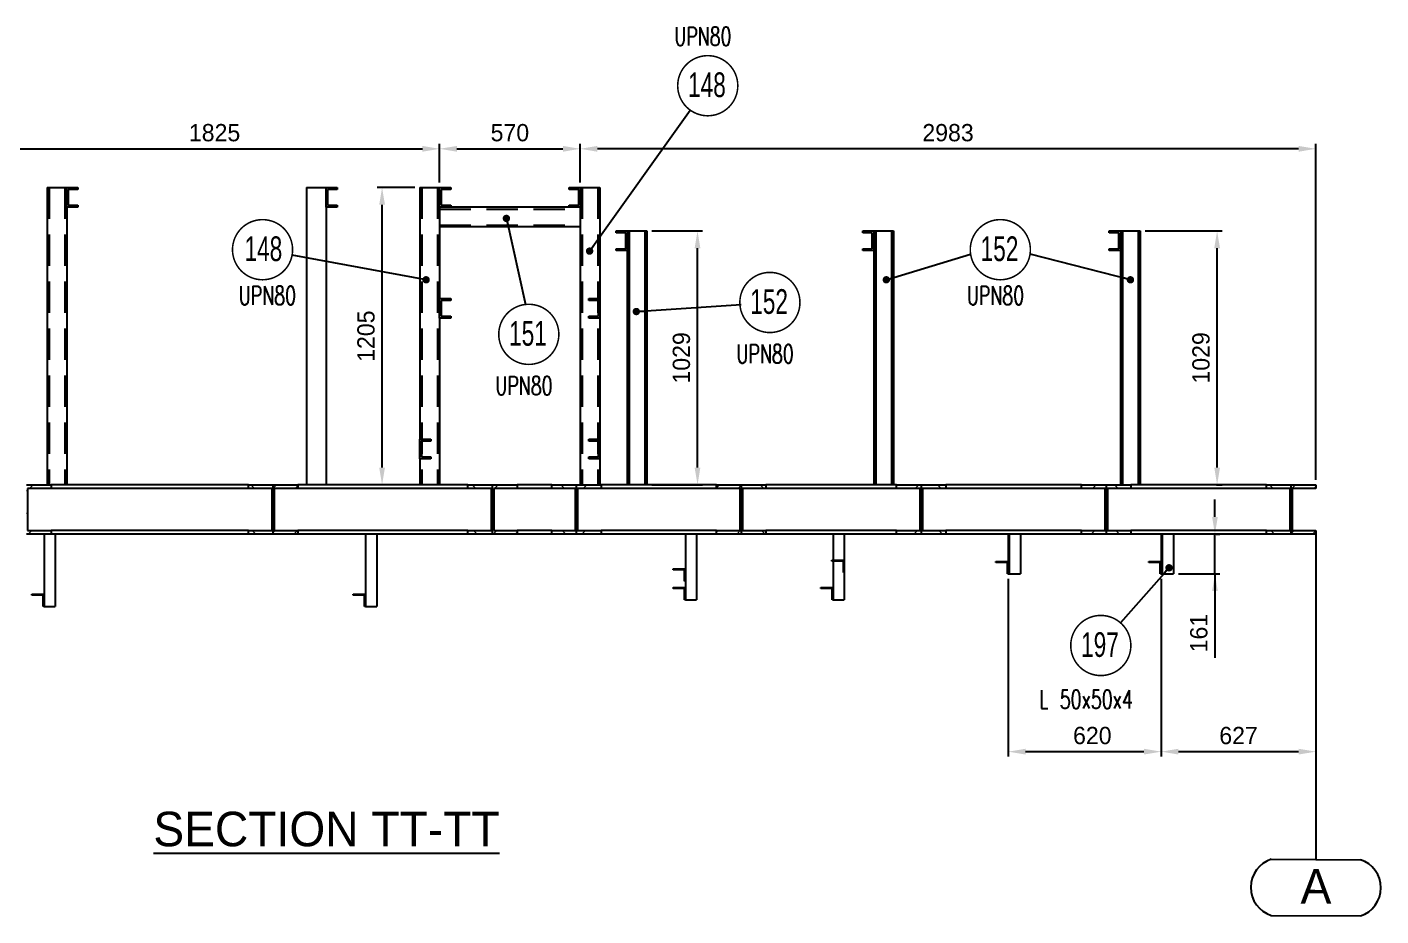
# Model space of a CAD drawing. Header units: millimetres. Extents: x 0 to 16187, y -20471 to 6290.
# Drawn here: x 11207.3 to 11481.8, y 4291.3 to 4471.5 of the extents above; entities that cross this region are included whole.
import ezdxf
from ezdxf.enums import TextEntityAlignment as Align

# ---------------------------------------------------------------- set-up
doc = ezdxf.new("R2010")
doc.units = ezdxf.units.MM
doc.header["$PDSIZE"] = -1
doc.linetypes.add('DASHED2', pattern=[9.525, 6.35, -3.175])
doc.styles.add('MtXpl_txt_shx', font='txt.shx', dxfattribs={"height": 0.2})
doc.styles.add('ROMAND-1', font='ic-romand.shx')
doc.styles.add('SLDTEXTSTYLE2', font='TXT', dxfattribs={"width": 0.686449})
doc.dimstyles.new('AM_ISO', dxfattribs={"dimtxt": 3.5, "dimasz": 3.5, "dimexe": 1, "dimexo": 1, "dimgap": 1.5, "dimtad": 1, "dimdsep": 46, "dimtxsty": 'Standard', "dimcen": 0, "dimclrd": 1, "dimclre": 1, "dimclrt": 1, "dimadec": 0, "dimazin": 2, "dimtp": 0.1, "dimtm": 0.1, "dimtfac": 0.71, "dimtdec": 3, "dimtmove": 0, "dimatfit": 3, "dimfxl": 1, "dimlwd": -1, "dimlwe": -1, "dimarcsym": 1})
doc.dimstyles.new('AM_ISO$7', dxfattribs={"dimtxt": 3.5, "dimasz": 3.5, "dimexe": 1, "dimexo": 1, "dimgap": 1.5, "dimtad": 1, "dimtoh": 1, "dimdsep": 46, "dimtxsty": 'Standard', "dimcen": 0, "dimclrd": 1, "dimclre": 1, "dimclrt": 1, "dimadec": 0, "dimazin": 2, "dimtp": 0.1, "dimtm": 0.1, "dimtfac": 0.71, "dimtdec": 3, "dimtmove": 0, "dimatfit": 3, "dimfxl": 1, "dimlwd": -1, "dimlwe": -1, "dimarcsym": 1})
pattern_1 = [(135, (12620.2604, 4775.6964), (-2.245064, -2.245064), [])]
pattern_2 = [(225, (12620.2604, 4775.6964), (2.245064, -2.245064), [])]

# ---------------------------------------------------------------- blocks, each defined once
blk = doc.blocks.new('*D2772')
at = {"color": 1, "linetype": 'ByBlock'}
for p, q in [((11290.92, 4439.95), (11290.92, 4447.79)), ((11294.42, 4446.79), (11315.92, 4446.79)), ((11319.42, 4439.95), (11319.42, 4447.79))]:
    blk.add_line(p, q, dxfattribs=at)
at = {"color": 1}
for points in [[(11294.42, 4447.37), (11294.42, 4446.2), (11290.92, 4446.79)], [(11315.92, 4446.2), (11315.92, 4447.37), (11319.42, 4446.79)]]:
    blk.add_solid(points, dxfattribs=at)
at = {"layer": 'Defpoints', "color": 0}
for p in [(11319.42, 4446.79), (11290.92, 4438.95), (11319.42, 4438.95)]:
    blk.add_point(p, dxfattribs=at)
at = {"color": 1, "insert": (11305.17, 4450.04), "char_height": 3.5, "attachment_point": 5}
blk.add_mtext('570', dxfattribs=at)
blk = doc.blocks.new('*D2774')
at = {"color": 1, "linetype": 'ByBlock'}
for p, q in [((11199.67, 4439.95), (11199.67, 4447.79)), ((11203.17, 4446.79), (11287.42, 4446.79)), ((11290.92, 4439.95), (11290.92, 4447.79))]:
    blk.add_line(p, q, dxfattribs=at)
at = {"color": 1}
for points in [[(11203.17, 4447.37), (11203.17, 4446.2), (11199.67, 4446.79)], [(11287.42, 4446.2), (11287.42, 4447.37), (11290.92, 4446.79)]]:
    blk.add_solid(points, dxfattribs=at)
at = {"layer": 'Defpoints', "color": 0}
for p in [(11290.92, 4446.79), (11199.67, 4438.95), (11290.92, 4438.95)]:
    blk.add_point(p, dxfattribs=at)
at = {"color": 1, "insert": (11245.3, 4450.04), "char_height": 3.5, "attachment_point": 5}
blk.add_mtext('1825', dxfattribs=at)
blk = doc.blocks.new('A$7E9318A25A27D')
at = {"color": 1}
blk.add_line((13.2, 77.36), (13.2, 11.43), dxfattribs=at)
at = {"color": 1, "ltscale": 0.2}
blk.add_line((4.15, 11.48), (22.25, 11.39), dxfattribs=at)
at = {"color": 1, "linetype": 'Continuous', "lineweight": 25}
blk.add_line((4.14, 0.09), (22.29, 0.01), dxfattribs=at)
at = {"color": 1, "ltscale": 0.2}
for centre, radius, start, end in [((5.98, 5.79), 5.98, 107.869, 252.0246), ((20.4, 5.69), 5.99, 287.9651, 71.9697)]:
    blk.add_arc(centre, radius, start, end, dxfattribs=at)
at = {"color": 1, "linetype": 'Continuous', "lineweight": 25}
blk.add_text('A', height=7, rotation=359.9537, dxfattribs=at).set_placement((10.1, 2.5))
blk = doc.blocks.new('*D2775')
at = {"color": 1, "linetype": 'ByBlock'}
for p, q in [((11319.42, 4439.95), (11319.42, 4447.79)), ((11465.07, 4446.79), (11322.92, 4446.79)), ((11468.57, 4379.7), (11468.57, 4447.79))]:
    blk.add_line(p, q, dxfattribs=at)
at = {"color": 1}
for points in [[(11322.92, 4447.37), (11322.92, 4446.2), (11319.42, 4446.79)], [(11465.07, 4446.2), (11465.07, 4447.37), (11468.57, 4446.79)]]:
    blk.add_solid(points, dxfattribs=at)
at = {"layer": 'Defpoints', "color": 0}
for p in [(11319.42, 4446.79), (11319.42, 4438.95), (11468.57, 4378.7)]:
    blk.add_point(p, dxfattribs=at)
at = {"color": 1, "insert": (11394, 4450.04), "char_height": 3.5, "attachment_point": 5}
blk.add_mtext('2983', dxfattribs=at)
blk = doc.blocks.new('*D2776')
at = {"color": 1, "linetype": 'ByBlock'}
for p, q in [((11285.92, 4438.95), (11278.26, 4438.95)), ((11279.26, 4382.2), (11279.26, 4435.45)), ((11285.92, 4378.7), (11278.26, 4378.7))]:
    blk.add_line(p, q, dxfattribs=at)
at = {"color": 1}
for points in [[(11279.85, 4435.45), (11278.68, 4435.45), (11279.26, 4438.95)], [(11278.68, 4382.2), (11279.85, 4382.2), (11279.26, 4378.7)]]:
    blk.add_solid(points, dxfattribs=at)
at = {"layer": 'Defpoints', "color": 0}
for p in [(11279.26, 4438.95), (11286.92, 4438.95), (11286.92, 4378.7)]:
    blk.add_point(p, dxfattribs=at)
at = {"color": 1, "insert": (11276.01, 4408.82), "char_height": 3.5, "attachment_point": 5, "rotation": 90}
blk.add_mtext('1205', dxfattribs=at)
blk = doc.blocks.new('*D2777')
at = {"color": 1, "linetype": 'ByBlock'}
for p, q in [((11433.95, 4430.15), (11449.55, 4430.15)), ((11448.55, 4382.2), (11448.55, 4426.65)), ((11448.4, 4378.7), (11449.55, 4378.7))]:
    blk.add_line(p, q, dxfattribs=at)
at = {"color": 1}
for points in [[(11449.14, 4426.65), (11447.97, 4426.65), (11448.55, 4430.15)], [(11447.97, 4382.2), (11449.14, 4382.2), (11448.55, 4378.7)]]:
    blk.add_solid(points, dxfattribs=at)
at = {"layer": 'Defpoints', "color": 0}
for p in [(11432.95, 4430.15), (11448.55, 4430.15), (11447.4, 4378.7)]:
    blk.add_point(p, dxfattribs=at)
at = {"color": 1, "insert": (11445.3, 4404.42), "char_height": 3.5, "attachment_point": 5, "rotation": 90}
blk.add_mtext('1029', dxfattribs=at)
blk = doc.blocks.new('*D2786')
at = {"color": 1, "linetype": 'ByBlock'}
for p, q in [((11468.57, 4367.7), (11468.57, 4323.62)), ((11437.22, 4359.65), (11437.22, 4323.62)), ((11465.07, 4324.62), (11440.72, 4324.62))]:
    blk.add_line(p, q, dxfattribs=at)
at = {"color": 1}
for points in [[(11440.72, 4325.21), (11440.72, 4324.04), (11437.22, 4324.62)], [(11465.07, 4324.04), (11465.07, 4325.21), (11468.57, 4324.62)]]:
    blk.add_solid(points, dxfattribs=at)
at = {"layer": 'Defpoints', "color": 0}
for p in [(11468.57, 4368.7), (11437.22, 4360.65), (11437.22, 4324.62)]:
    blk.add_point(p, dxfattribs=at)
at = {"color": 1, "insert": (11452.9, 4327.87), "char_height": 3.5, "attachment_point": 5}
blk.add_mtext('627', dxfattribs=at)
blk = doc.blocks.new('*D2787')
at = {"color": 1, "linetype": 'ByBlock'}
for p, q in [((11448.11, 4372.2), (11448.11, 4375.7)), ((11448.11, 4360.65), (11448.11, 4368.7)), ((11448.35, 4368.7), (11449.11, 4368.7)), ((11440.72, 4360.65), (11449.11, 4360.65)), ((11448.11, 4360.65), (11448.11, 4343.65)), ((11448.11, 4357.15), (11448.11, 4353.65))]:
    blk.add_line(p, q, dxfattribs=at)
at = {"color": 1}
for points in [[(11447.53, 4372.2), (11448.69, 4372.2), (11448.11, 4368.7)], [(11448.69, 4357.15), (11447.53, 4357.15), (11448.11, 4360.65)]]:
    blk.add_solid(points, dxfattribs=at)
at = {"layer": 'Defpoints', "color": 0}
for p in [(11447.35, 4368.7), (11448.11, 4368.7), (11439.72, 4360.65)]:
    blk.add_point(p, dxfattribs=at)
at = {"color": 1, "insert": (11444.86, 4348.65), "char_height": 3.5, "attachment_point": 5, "rotation": 90}
blk.add_mtext('161', dxfattribs=at)
blk = doc.blocks.new('*D2788')
at = {"color": 1, "linetype": 'ByBlock'}
for p, q in [((11406.22, 4359.65), (11406.22, 4323.62)), ((11437.22, 4359.65), (11437.22, 4323.62)), ((11433.72, 4324.62), (11409.72, 4324.62))]:
    blk.add_line(p, q, dxfattribs=at)
at = {"color": 1}
for points in [[(11409.72, 4325.21), (11409.72, 4324.04), (11406.22, 4324.62)], [(11433.72, 4324.04), (11433.72, 4325.21), (11437.22, 4324.62)]]:
    blk.add_solid(points, dxfattribs=at)
at = {"layer": 'Defpoints', "color": 0}
for p in [(11406.22, 4360.65), (11437.22, 4360.65), (11406.22, 4324.62)]:
    blk.add_point(p, dxfattribs=at)
at = {"color": 1, "insert": (11423.25, 4327.87), "char_height": 3.5, "attachment_point": 5}
blk.add_mtext('620', dxfattribs=at)
blk = doc.blocks.new('*D3683')
at = {"color": 1, "linetype": 'ByBlock'}
for p, q in [((11333.95, 4430.15), (11344.21, 4430.15)), ((11343.21, 4382.2), (11343.21, 4426.65)), ((11333.95, 4378.7), (11344.21, 4378.7))]:
    blk.add_line(p, q, dxfattribs=at)
at = {"color": 1}
for points in [[(11343.79, 4426.65), (11342.62, 4426.65), (11343.21, 4430.15)], [(11342.62, 4382.2), (11343.79, 4382.2), (11343.21, 4378.7)]]:
    blk.add_solid(points, dxfattribs=at)
at = {"layer": 'Defpoints', "color": 0}
for p in [(11332.95, 4430.15), (11343.21, 4430.15), (11332.95, 4378.7)]:
    blk.add_point(p, dxfattribs=at)
at = {"color": 1, "insert": (11339.96, 4404.42), "char_height": 3.5, "attachment_point": 5, "rotation": 90}
blk.add_mtext('1029', dxfattribs=at)

msp = doc.modelspace()

# ---------------------------------------------------------------- hatches: boundary and pattern name
at = {"linetype": 'Continuous', "lineweight": 18}
h = msp.add_hatch(dxfattribs=at)
h.set_pattern_fill('ANSI31', angle=90, style=0)
h.set_pattern_definition(pattern_1)
h.paths.add_polyline_path([(11215.3486, 4438.94953), (11215.3486, 4434.94953), (11217.5986, 4434.94953), (11217.5986, 4435.34953), (11215.6486, 4435.34953), (11215.6486, 4438.54953), (11217.5986, 4438.54953), (11217.5986, 4438.94953)], flags=0)
h = msp.add_hatch(dxfattribs=at)
h.set_pattern_fill('ANSI31', angle=90, style=0)
h.set_pattern_definition(pattern_1)
h.paths.add_polyline_path([(11267.9236, 4438.94953), (11267.9236, 4434.94953), (11270.1736, 4434.94953), (11270.1736, 4435.34953), (11268.2236, 4435.34953), (11268.2236, 4438.54953), (11270.1736, 4438.54953), (11270.1736, 4438.94953)], flags=0)
h = msp.add_hatch(dxfattribs=at)
h.set_pattern_fill('ANSI31', angle=90, style=0)
h.set_pattern_definition(pattern_1)
h.paths.add_polyline_path([(11290.9236, 4438.94953), (11290.9236, 4434.94953), (11293.1736, 4434.94953), (11293.1736, 4435.34953), (11291.2236, 4435.34953), (11291.2236, 4438.54953), (11293.1736, 4438.54953), (11293.1736, 4438.94953)], flags=0)
h = msp.add_hatch(dxfattribs=at)
h.set_pattern_fill('ANSI31', angle=90, style=0)
h.set_pattern_definition(pattern_1)
h.paths.add_polyline_path([(11319.4236, 4434.94953), (11319.4236, 4438.94953), (11317.1736, 4438.94953), (11317.1736, 4438.54953), (11319.1236, 4438.54953), (11319.1236, 4435.34953), (11317.1736, 4435.34953), (11317.1736, 4434.94953)], flags=0)
h = msp.add_hatch(dxfattribs=at)
h.set_pattern_fill('ANSI31', angle=90, style=0)
h.set_pattern_definition(pattern_1)
h.paths.add_polyline_path([(11290.9236, 4416.44953), (11290.9236, 4412.44953), (11293.1736, 4412.44953), (11293.1736, 4412.84953), (11291.2236, 4412.84953), (11291.2236, 4416.04953), (11293.1736, 4416.04953), (11293.1736, 4416.44953)], flags=0)
h = msp.add_hatch(dxfattribs=at)
h.set_pattern_fill('ANSI31', angle=90, style=0)
h.set_pattern_definition(pattern_1)
h.paths.add_polyline_path([(11323.4236, 4412.44953), (11323.4236, 4416.44953), (11321.1736, 4416.44953), (11321.1736, 4416.04953), (11323.1236, 4416.04953), (11323.1236, 4412.84953), (11321.1736, 4412.84953), (11321.1736, 4412.44953)], flags=0)
h = msp.add_hatch(dxfattribs=at)
h.set_pattern_fill('ANSI31', angle=90, style=0)
h.set_pattern_definition(pattern_1)
h.paths.add_polyline_path([(11286.9236, 4387.94953), (11286.9236, 4383.94953), (11289.1736, 4383.94953), (11289.1736, 4384.34953), (11287.2236, 4384.34953), (11287.2236, 4387.54953), (11289.1736, 4387.54953), (11289.1736, 4387.94953)], flags=0)
h = msp.add_hatch(dxfattribs=at)
h.set_pattern_fill('ANSI31', angle=90, style=0)
h.set_pattern_definition(pattern_1)
h.paths.add_polyline_path([(11323.4236, 4383.94953), (11323.4236, 4387.94953), (11321.1736, 4387.94953), (11321.1736, 4387.54953), (11323.1236, 4387.54953), (11323.1236, 4384.34953), (11321.1736, 4384.34953), (11321.1736, 4383.94953)], flags=0)
h = msp.add_hatch(dxfattribs=at)
h.set_pattern_fill('ANSI31', angle=180, style=0)
h.set_pattern_definition(pattern_2)
h.paths.add_polyline_path([(11207.1736, 4368.69953), (11212.1736, 4368.69953), (11212.1736, 4369.44953), (11207.3986, 4369.44953), (11207.3986, 4377.94953), (11212.1736, 4377.94953), (11212.1736, 4378.69953), (11207.1736, 4378.69953)], flags=0)
h = msp.add_hatch(dxfattribs=at)
h.set_pattern_fill('ANSI31', angle=90, style=0)
h.set_pattern_definition(pattern_1)
h.paths.add_polyline_path([(11257.1736, 4368.69953), (11257.1736, 4378.69953), (11252.1736, 4378.69953), (11252.1736, 4377.94953), (11256.9486, 4377.94953), (11256.9486, 4369.44953), (11252.1736, 4369.44953), (11252.1736, 4368.69953)], flags=0)
h = msp.add_hatch(dxfattribs=at)
h.set_pattern_fill('ANSI31', angle=180, style=0)
h.set_pattern_definition(pattern_2)
h.paths.add_polyline_path([(11257.1736, 4368.69953), (11262.1736, 4368.69953), (11262.1736, 4369.44953), (11257.3986, 4369.44953), (11257.3986, 4377.94953), (11262.1736, 4377.94953), (11262.1736, 4378.69953), (11257.1736, 4378.69953)], flags=0)
h = msp.add_hatch(dxfattribs=at)
h.set_pattern_fill('ANSI31', angle=90, style=0)
h.set_pattern_definition(pattern_1)
h.paths.add_polyline_path([(11301.6736, 4368.69953), (11301.6736, 4378.69953), (11296.6736, 4378.69953), (11296.6736, 4377.94953), (11301.4486, 4377.94953), (11301.4486, 4369.44953), (11296.6736, 4369.44953), (11296.6736, 4368.69953)], flags=0)
h = msp.add_hatch(dxfattribs=at)
h.set_pattern_fill('ANSI31', angle=180, style=0)
h.set_pattern_definition(pattern_2)
h.paths.add_polyline_path([(11301.6736, 4368.69953), (11306.6736, 4368.69953), (11306.6736, 4369.44953), (11301.8986, 4369.44953), (11301.8986, 4377.94953), (11306.6736, 4377.94953), (11306.6736, 4378.69953), (11301.6736, 4378.69953)], flags=0)
h = msp.add_hatch(dxfattribs=at)
h.set_pattern_fill('ANSI31', angle=90, style=0)
h.set_pattern_definition(pattern_1)
h.paths.add_polyline_path([(11318.6736, 4368.69953), (11318.6736, 4378.69953), (11313.6736, 4378.69953), (11313.6736, 4377.94953), (11318.4486, 4377.94953), (11318.4486, 4369.44953), (11313.6736, 4369.44953), (11313.6736, 4368.69953)], flags=0)
h = msp.add_hatch(dxfattribs=at)
h.set_pattern_fill('ANSI31', angle=180, style=0)
h.set_pattern_definition(pattern_2)
h.paths.add_polyline_path([(11318.6736, 4368.69953), (11323.6736, 4368.69953), (11323.6736, 4369.44953), (11318.8986, 4369.44953), (11318.8986, 4377.94953), (11323.6736, 4377.94953), (11323.6736, 4378.69953), (11318.6736, 4378.69953)], flags=0)
h = msp.add_hatch(dxfattribs=at)
h.set_pattern_fill('ANSI31', angle=180, style=0)
h.set_pattern_definition(pattern_2)
h.paths.add_polyline_path([(11347.0736, 4368.69953), (11352.0736, 4368.69953), (11352.0736, 4378.69953), (11347.0736, 4378.69953), (11347.0736, 4377.94953), (11351.8486, 4377.94953), (11351.8486, 4369.44953), (11347.0736, 4369.44953)], flags=0)
h = msp.add_hatch(dxfattribs=at)
h.set_pattern_fill('ANSI31', angle=90, style=0)
h.set_pattern_definition(pattern_1)
h.paths.add_polyline_path([(11352.0736, 4368.69953), (11357.0736, 4368.69953), (11357.0736, 4369.44953), (11352.2986, 4369.44953), (11352.2986, 4377.94953), (11357.0736, 4377.94953), (11357.0736, 4378.69953), (11352.0736, 4378.69953)], flags=0)
h = msp.add_hatch(dxfattribs=at)
h.set_pattern_fill('ANSI31', angle=180, style=0)
h.set_pattern_definition(pattern_2)
h.paths.add_polyline_path([(11383.5736, 4368.69953), (11388.5736, 4368.69953), (11388.5736, 4378.69953), (11383.5736, 4378.69953), (11383.5736, 4377.94953), (11388.3486, 4377.94953), (11388.3486, 4369.44953), (11383.5736, 4369.44953)], flags=0)
h = msp.add_hatch(dxfattribs=at)
h.set_pattern_fill('ANSI31', angle=90, style=0)
h.set_pattern_definition(pattern_1)
h.paths.add_polyline_path([(11388.5736, 4368.69953), (11393.5736, 4368.69953), (11393.5736, 4369.44953), (11388.7986, 4369.44953), (11388.7986, 4377.94953), (11393.5736, 4377.94953), (11393.5736, 4378.69953), (11388.5736, 4378.69953)], flags=0)
h = msp.add_hatch(dxfattribs=at)
h.set_pattern_fill('ANSI31', angle=180, style=0)
h.set_pattern_definition(pattern_2)
h.paths.add_polyline_path([(11421.0736, 4368.69953), (11426.0736, 4368.69953), (11426.0736, 4378.69953), (11421.0736, 4378.69953), (11421.0736, 4377.94953), (11425.8486, 4377.94953), (11425.8486, 4369.44953), (11421.0736, 4369.44953)], flags=0)
h = msp.add_hatch(dxfattribs=at)
h.set_pattern_fill('ANSI31', angle=90, style=0)
h.set_pattern_definition(pattern_1)
h.paths.add_polyline_path([(11426.0736, 4368.69953), (11431.0736, 4368.69953), (11431.0736, 4369.44953), (11426.2986, 4369.44953), (11426.2986, 4377.94953), (11431.0736, 4377.94953), (11431.0736, 4378.69953), (11426.0736, 4378.69953)], flags=0)
h = msp.add_hatch(dxfattribs=at)
h.set_pattern_fill('ANSI31', angle=90, style=0)
h.set_pattern_definition(pattern_1)
h.paths.add_polyline_path([(11463.3486, 4377.94953), (11463.3486, 4369.44953), (11458.5736, 4369.44953), (11458.5736, 4368.69953), (11463.5736, 4368.69953), (11463.5736, 4378.69953), (11458.5736, 4378.69953), (11458.5736, 4377.94953)], flags=0)
h = msp.add_hatch(dxfattribs=at)
h.set_pattern_fill('ANSI31', angle=180, style=0)
h.set_pattern_definition(pattern_2)
h.paths.add_polyline_path([(11463.5736, 4368.69953), (11468.5736, 4368.69953), (11468.5736, 4369.44953), (11463.7986, 4369.44953), (11463.7986, 4377.94953), (11468.5736, 4377.94953), (11468.5736, 4378.69953), (11463.5736, 4378.69953)], flags=0)
h = msp.add_hatch(dxfattribs=at)
h.set_pattern_fill('ANSI31', angle=90, style=0)
h.set_pattern_definition(pattern_1)
h.paths.add_polyline_path([(11372.9736, 4363.39953), (11370.4736, 4363.39953), (11370.4736, 4363.19953), (11372.7736, 4363.19953), (11372.7736, 4360.89953), (11372.9736, 4360.89953)], flags=0)
h = msp.add_hatch(dxfattribs=at)
h.set_pattern_fill('ANSI31', angle=90, style=0)
h.set_pattern_definition(pattern_1)
h.paths.add_polyline_path([(11275.9236, 4356.54953), (11273.4236, 4356.54953), (11273.4236, 4356.34953), (11275.7236, 4356.34953), (11275.7236, 4354.04953), (11275.9236, 4354.04953)], flags=0)

# ---------------------------------------------------------------- linework, layer by layer
at = {"color": 7, "linetype": 'Continuous', "lineweight": 25}
for p, q in [((11211.3486, 4438.94953), (11211.3486, 4378.69953)), ((11211.3486, 4438.94953), (11215.3486, 4438.94953)), ((11215.3486, 4438.94953), (11217.5986, 4438.94953)), ((11215.3486, 4434.94953), (11215.3486, 4438.94953)), ((11217.5986, 4438.54953), (11215.6486, 4438.54953)), ((11215.6486, 4438.54953), (11215.6486, 4435.34953)), ((11217.5986, 4438.94953), (11217.5986, 4438.54953)), ((11263.9236, 4438.94953), (11263.9236, 4378.69953)), ((11263.9236, 4438.94953), (11267.9236, 4438.94953)), ((11267.9236, 4438.94953), (11270.1736, 4438.94953)), ((11267.9236, 4434.94953), (11267.9236, 4438.94953)), ((11270.1736, 4438.54953), (11268.2236, 4438.54953)), ((11268.2236, 4438.54953), (11268.2236, 4435.34953)), ((11270.1736, 4438.94953), (11270.1736, 4438.54953)), ((11286.9236, 4438.94953), (11286.9236, 4387.94953)), ((11286.9236, 4438.94953), (11290.9236, 4438.94953)), ((11290.9236, 4434.94953), (11290.9236, 4438.94953)), ((11290.9236, 4438.94953), (11293.1736, 4438.94953)), ((11291.2236, 4438.54953), (11291.2236, 4435.34953)), ((11293.1736, 4438.54953), (11291.2236, 4438.54953)), ((11293.1736, 4438.94953), (11293.1736, 4438.54953)), ((11317.1736, 4438.54953), (11317.1736, 4438.94953)), ((11317.1736, 4438.94953), (11319.4236, 4438.94953)), ((11319.1236, 4438.54953), (11317.1736, 4438.54953)), ((11319.1236, 4435.34953), (11319.1236, 4438.54953)), ((11319.4236, 4438.94953), (11319.4236, 4434.94953)), ((11319.4236, 4438.94953), (11323.4236, 4438.94953)), ((11323.4236, 4438.94953), (11323.4236, 4416.44953)), ((11217.5986, 4434.94953), (11215.3486, 4434.94953)), ((11215.3486, 4434.94953), (11215.3486, 4378.69953)), ((11215.6486, 4435.34953), (11217.5986, 4435.34953)), ((11217.5986, 4435.34953), (11217.5986, 4434.94953)), ((11270.1736, 4434.94953), (11267.9236, 4434.94953)), ((11267.9236, 4434.94953), (11267.9236, 4378.69953)), ((11268.2236, 4435.34953), (11270.1736, 4435.34953)), ((11270.1736, 4435.34953), (11270.1736, 4434.94953)), ((11293.1736, 4434.94953), (11290.9236, 4434.94953)), ((11290.9236, 4434.94953), (11290.9236, 4430.94953)), ((11290.9236, 4434.94953), (11290.9236, 4416.44953)), ((11291.2236, 4435.34953), (11293.1736, 4435.34953)), ((11293.1736, 4435.34953), (11293.1736, 4434.94953)), ((11317.1736, 4434.94953), (11293.1736, 4434.94953)), ((11317.1736, 4434.94953), (11317.1736, 4435.34953)), ((11317.1736, 4435.34953), (11319.1236, 4435.34953)), ((11319.4236, 4434.94953), (11317.1736, 4434.94953)), ((11319.4236, 4434.94953), (11319.4236, 4430.94953)), ((11319.4236, 4434.94953), (11319.4236, 4378.69953)), ((11319.4236, 4430.94953), (11290.9236, 4430.94953)), ((11326.6986, 4429.74953), (11326.6986, 4430.14953)), ((11326.6986, 4430.14953), (11328.9486, 4430.14953)), ((11328.9486, 4430.14953), (11328.9486, 4426.14953)), ((11328.9486, 4430.14953), (11329.3486, 4430.14953)), ((11329.3486, 4430.14953), (11329.3486, 4378.69953)), ((11329.3486, 4430.14953), (11332.5486, 4430.14953)), ((11332.5486, 4430.14953), (11332.5486, 4378.69953)), ((11332.5486, 4430.14953), (11332.9486, 4430.14953)), ((11332.9486, 4430.14953), (11332.9486, 4378.69953)), ((11376.6986, 4429.74953), (11376.6986, 4430.14953)), ((11376.6986, 4430.14953), (11378.9486, 4430.14953)), ((11378.9486, 4430.14953), (11378.9486, 4426.14953)), ((11378.9486, 4430.14953), (11379.3486, 4430.14953)), ((11379.3486, 4430.14953), (11379.3486, 4378.69953)), ((11379.3486, 4430.14953), (11382.5486, 4430.14953)), ((11382.5486, 4430.14953), (11382.5486, 4378.69953)), ((11382.5486, 4430.14953), (11382.9486, 4430.14953)), ((11382.9486, 4430.14953), (11382.9486, 4378.69953)), ((11426.6986, 4429.74953), (11426.6986, 4430.14953)), ((11426.6986, 4430.14953), (11428.9486, 4430.14953)), ((11428.9486, 4430.14953), (11428.9486, 4426.14953)), ((11428.9486, 4430.14953), (11429.3486, 4430.14953)), ((11429.3486, 4430.14953), (11429.3486, 4378.69953)), ((11429.3486, 4430.14953), (11432.5486, 4430.14953)), ((11432.5486, 4430.14953), (11432.5486, 4378.69953)), ((11432.5486, 4430.14953), (11432.9486, 4430.14953)), ((11432.9486, 4430.14953), (11432.9486, 4378.69953)), ((11328.6486, 4429.74953), (11326.6986, 4429.74953)), ((11328.6486, 4426.54953), (11328.6486, 4429.74953)), ((11378.6486, 4429.74953), (11376.6986, 4429.74953)), ((11378.6486, 4426.54953), (11378.6486, 4429.74953)), ((11428.6486, 4429.74953), (11426.6986, 4429.74953)), ((11428.6486, 4426.54953), (11428.6486, 4429.74953)), ((11326.6986, 4426.54953), (11328.6486, 4426.54953)), ((11326.6986, 4426.14953), (11326.6986, 4426.54953)), ((11328.9486, 4426.14953), (11326.6986, 4426.14953)), ((11328.9486, 4426.14953), (11328.9486, 4378.69953)), ((11376.6986, 4426.14953), (11376.6986, 4426.54953)), ((11376.6986, 4426.54953), (11378.6486, 4426.54953)), ((11378.9486, 4426.14953), (11376.6986, 4426.14953)), ((11378.9486, 4426.14953), (11378.9486, 4378.69953)), ((11426.6986, 4426.14953), (11426.6986, 4426.54953)), ((11426.6986, 4426.54953), (11428.6486, 4426.54953)), ((11428.9486, 4426.14953), (11426.6986, 4426.14953)), ((11428.9486, 4426.14953), (11428.9486, 4378.69953)), ((11290.9236, 4416.44953), (11293.1736, 4416.44953)), ((11290.9236, 4412.44953), (11290.9236, 4416.44953)), ((11293.1736, 4416.44953), (11293.1736, 4416.04953)), ((11321.1736, 4416.04953), (11321.1736, 4416.44953)), ((11321.1736, 4416.44953), (11323.4236, 4416.44953)), ((11323.4236, 4416.44953), (11323.4236, 4412.44953)), ((11293.1736, 4416.04953), (11291.2236, 4416.04953)), ((11291.2236, 4416.04953), (11291.2236, 4412.84953)), ((11323.1236, 4416.04953), (11321.1736, 4416.04953)), ((11323.1236, 4412.84953), (11323.1236, 4416.04953)), ((11293.1736, 4412.44953), (11290.9236, 4412.44953)), ((11290.9236, 4412.44953), (11290.9236, 4378.69953)), ((11291.2236, 4412.84953), (11293.1736, 4412.84953)), ((11293.1736, 4412.84953), (11293.1736, 4412.44953)), ((11321.1736, 4412.44953), (11321.1736, 4412.84953)), ((11321.1736, 4412.84953), (11323.1236, 4412.84953)), ((11323.4236, 4412.44953), (11321.1736, 4412.44953)), ((11323.4236, 4412.44953), (11323.4236, 4387.94953)), ((11286.9236, 4383.94953), (11286.9236, 4387.94953)), ((11286.9236, 4387.94953), (11289.1736, 4387.94953)), ((11287.2236, 4387.54953), (11287.2236, 4384.34953)), ((11289.1736, 4387.54953), (11287.2236, 4387.54953)), ((11289.1736, 4387.94953), (11289.1736, 4387.54953)), ((11321.1736, 4387.54953), (11321.1736, 4387.94953)), ((11321.1736, 4387.94953), (11323.4236, 4387.94953)), ((11323.1236, 4387.54953), (11321.1736, 4387.54953)), ((11323.1236, 4384.34953), (11323.1236, 4387.54953)), ((11323.4236, 4387.94953), (11323.4236, 4383.94953)), ((11289.1736, 4383.94953), (11286.9236, 4383.94953)), ((11286.9236, 4383.94953), (11286.9236, 4378.69953)), ((11287.2236, 4384.34953), (11289.1736, 4384.34953)), ((11289.1736, 4384.34953), (11289.1736, 4383.94953)), ((11321.1736, 4383.94953), (11321.1736, 4384.34953)), ((11321.1736, 4384.34953), (11323.1236, 4384.34953)), ((11323.4236, 4383.94953), (11321.1736, 4383.94953)), ((11323.4236, 4383.94953), (11323.4236, 4378.69953)), ((11207.1736, 4378.69953), (11212.1736, 4378.69953)), ((11207.3986, 4377.94953), (11207.3986, 4369.44953)), ((11212.1736, 4377.94953), (11207.3986, 4377.94953)), ((11212.1736, 4378.69953), (11212.1736, 4377.94953)), ((11252.1736, 4378.69953), (11212.1736, 4378.69953)), ((11252.1736, 4377.94953), (11212.1736, 4377.94953)), ((11252.1736, 4378.69953), (11257.1736, 4378.69953)), ((11252.1736, 4377.94953), (11252.1736, 4378.69953)), ((11256.9486, 4377.94953), (11252.1736, 4377.94953)), ((11256.9486, 4369.44953), (11256.9486, 4377.94953)), ((11257.1736, 4368.69953), (11257.1736, 4378.69953)), ((11257.1736, 4378.69953), (11262.1736, 4378.69953)), ((11262.1736, 4377.94953), (11257.3986, 4377.94953)), ((11257.3986, 4377.94953), (11257.3986, 4369.44953)), ((11262.1736, 4378.69953), (11262.1736, 4377.94953)), ((11296.6736, 4378.69953), (11262.1736, 4378.69953)), ((11296.6736, 4377.94953), (11262.1736, 4377.94953)), ((11296.6736, 4377.94953), (11296.6736, 4378.69953)), ((11296.6736, 4378.69953), (11301.6736, 4378.69953)), ((11301.4486, 4377.94953), (11296.6736, 4377.94953)), ((11301.4486, 4369.44953), (11301.4486, 4377.94953)), ((11301.6736, 4368.69953), (11301.6736, 4378.69953)), ((11301.6736, 4378.69953), (11306.6736, 4378.69953)), ((11306.6736, 4377.94953), (11301.8986, 4377.94953)), ((11301.8986, 4377.94953), (11301.8986, 4369.44953)), ((11306.6736, 4378.69953), (11306.6736, 4377.94953)), ((11313.6736, 4378.69953), (11306.6736, 4378.69953)), ((11313.6736, 4377.94953), (11306.6736, 4377.94953)), ((11313.6736, 4377.94953), (11313.6736, 4378.69953)), ((11313.6736, 4378.69953), (11318.6736, 4378.69953)), ((11318.4486, 4377.94953), (11313.6736, 4377.94953)), ((11318.4486, 4369.44953), (11318.4486, 4377.94953)), ((11318.6736, 4368.69953), (11318.6736, 4378.69953)), ((11318.6736, 4378.69953), (11323.6736, 4378.69953)), ((11323.6736, 4377.94953), (11318.8986, 4377.94953)), ((11318.8986, 4377.94953), (11318.8986, 4369.44953)), ((11323.6736, 4378.69953), (11323.6736, 4377.94953)), ((11347.0736, 4378.69953), (11323.6736, 4378.69953)), ((11347.0736, 4377.94953), (11323.6736, 4377.94953)), ((11347.0736, 4378.69953), (11352.0736, 4378.69953)), ((11347.0736, 4377.94953), (11347.0736, 4378.69953)), ((11351.8486, 4377.94953), (11347.0736, 4377.94953)), ((11351.8486, 4369.44953), (11351.8486, 4377.94953)), ((11352.0736, 4378.69953), (11352.0736, 4368.69953)), ((11352.0736, 4378.69953), (11357.0736, 4378.69953)), ((11352.2986, 4377.94953), (11352.2986, 4369.44953)), ((11357.0736, 4377.94953), (11352.2986, 4377.94953)), ((11357.0736, 4378.69953), (11357.0736, 4377.94953)), ((11383.5736, 4378.69953), (11357.0736, 4378.69953)), ((11383.5736, 4377.94953), (11357.0736, 4377.94953)), ((11383.5736, 4377.94953), (11383.5736, 4378.69953)), ((11383.5736, 4378.69953), (11388.5736, 4378.69953)), ((11388.3486, 4377.94953), (11383.5736, 4377.94953)), ((11388.3486, 4369.44953), (11388.3486, 4377.94953)), ((11388.5736, 4378.69953), (11388.5736, 4368.69953)), ((11388.5736, 4378.69953), (11393.5736, 4378.69953)), ((11393.5736, 4377.94953), (11388.7986, 4377.94953)), ((11388.7986, 4377.94953), (11388.7986, 4369.44953)), ((11393.5736, 4378.69953), (11393.5736, 4377.94953)), ((11421.0736, 4378.69953), (11393.5736, 4378.69953)), ((11421.0736, 4377.94953), (11393.5736, 4377.94953)), ((11421.0736, 4378.69953), (11426.0736, 4378.69953)), ((11421.0736, 4377.94953), (11421.0736, 4378.69953)), ((11425.8486, 4377.94953), (11421.0736, 4377.94953)), ((11425.8486, 4369.44953), (11425.8486, 4377.94953)), ((11426.0736, 4378.69953), (11426.0736, 4368.69953)), ((11426.0736, 4378.69953), (11431.0736, 4378.69953)), ((11426.2986, 4377.94953), (11426.2986, 4369.44953)), ((11431.0736, 4377.94953), (11426.2986, 4377.94953)), ((11431.0736, 4378.69953), (11431.0736, 4377.94953)), ((11458.5736, 4378.69953), (11431.0736, 4378.69953)), ((11458.5736, 4377.94953), (11431.0736, 4377.94953)), ((11458.5736, 4377.94953), (11458.5736, 4378.69953)), ((11458.5736, 4378.69953), (11463.5736, 4378.69953)), ((11463.3486, 4377.94953), (11458.5736, 4377.94953)), ((11463.3486, 4369.44953), (11463.3486, 4377.94953)), ((11463.5736, 4368.69953), (11463.5736, 4378.69953)), ((11463.5736, 4378.69953), (11468.5736, 4378.69953)), ((11468.5736, 4377.94953), (11463.7986, 4377.94953)), ((11463.7986, 4377.94953), (11463.7986, 4369.44953)), ((11468.5736, 4378.69953), (11468.5736, 4377.94953)), ((11212.1736, 4368.69953), (11207.1736, 4368.69953)), ((11207.3986, 4369.44953), (11212.1736, 4369.44953)), ((11210.7236, 4368.69953), (11210.7236, 4356.54953)), ((11212.1736, 4369.44953), (11212.1736, 4368.69953)), ((11252.1736, 4369.44953), (11212.1736, 4369.44953)), ((11252.1736, 4368.69953), (11212.1736, 4368.69953)), ((11212.9736, 4368.69953), (11212.9736, 4354.04953)), ((11252.1736, 4368.69953), (11252.1736, 4369.44953)), ((11252.1736, 4369.44953), (11256.9486, 4369.44953)), ((11257.1736, 4368.69953), (11252.1736, 4368.69953)), ((11262.1736, 4368.69953), (11257.1736, 4368.69953)), ((11257.3986, 4369.44953), (11262.1736, 4369.44953)), ((11262.1736, 4369.44953), (11262.1736, 4368.69953)), ((11296.6736, 4369.44953), (11262.1736, 4369.44953)), ((11296.6736, 4368.69953), (11262.1736, 4368.69953)), ((11275.9236, 4368.69953), (11275.9236, 4356.54953)), ((11278.1736, 4368.69953), (11278.1736, 4354.04953)), ((11296.6736, 4368.69953), (11296.6736, 4369.44953)), ((11296.6736, 4369.44953), (11301.4486, 4369.44953)), ((11301.6736, 4368.69953), (11296.6736, 4368.69953)), ((11306.6736, 4368.69953), (11301.6736, 4368.69953)), ((11301.8986, 4369.44953), (11306.6736, 4369.44953)), ((11306.6736, 4369.44953), (11306.6736, 4368.69953)), ((11313.6736, 4369.44953), (11306.6736, 4369.44953)), ((11313.6736, 4368.69953), (11306.6736, 4368.69953)), ((11313.6736, 4368.69953), (11313.6736, 4369.44953)), ((11313.6736, 4369.44953), (11318.4486, 4369.44953)), ((11318.6736, 4368.69953), (11313.6736, 4368.69953)), ((11323.6736, 4368.69953), (11318.6736, 4368.69953)), ((11318.8986, 4369.44953), (11323.6736, 4369.44953)), ((11323.6736, 4369.44953), (11323.6736, 4368.69953)), ((11347.0736, 4369.44953), (11323.6736, 4369.44953)), ((11347.0736, 4368.69953), (11323.6736, 4368.69953)), ((11340.7736, 4368.69953), (11340.7736, 4361.69953)), ((11343.0236, 4368.69953), (11343.0236, 4355.39953)), ((11347.0736, 4368.69953), (11347.0736, 4369.44953)), ((11347.0736, 4369.44953), (11351.8486, 4369.44953)), ((11352.0736, 4368.69953), (11347.0736, 4368.69953)), ((11357.0736, 4368.69953), (11352.0736, 4368.69953)), ((11352.2986, 4369.44953), (11357.0736, 4369.44953)), ((11357.0736, 4369.44953), (11357.0736, 4368.69953)), ((11383.5736, 4369.44953), (11357.0736, 4369.44953)), ((11383.5736, 4368.69953), (11357.0736, 4368.69953)), ((11370.7236, 4368.69953), (11370.7236, 4363.39953)), ((11372.9736, 4368.69953), (11372.9736, 4363.39953)), ((11383.5736, 4368.69953), (11383.5736, 4369.44953)), ((11383.5736, 4369.44953), (11388.3486, 4369.44953)), ((11388.5736, 4368.69953), (11383.5736, 4368.69953)), ((11393.5736, 4368.69953), (11388.5736, 4368.69953)), ((11388.7986, 4369.44953), (11393.5736, 4369.44953)), ((11393.5736, 4369.44953), (11393.5736, 4368.69953)), ((11421.0736, 4369.44953), (11393.5736, 4369.44953)), ((11421.0736, 4368.69953), (11393.5736, 4368.69953)), ((11406.2236, 4368.69953), (11406.2236, 4363.14953)), ((11406.4236, 4368.69953), (11406.4236, 4360.64953)), ((11408.7236, 4368.69953), (11408.7236, 4360.64953)), ((11421.0736, 4369.44953), (11425.8486, 4369.44953)), ((11421.0736, 4368.69953), (11421.0736, 4369.44953)), ((11426.0736, 4368.69953), (11421.0736, 4368.69953)), ((11431.0736, 4368.69953), (11426.0736, 4368.69953)), ((11426.2986, 4369.44953), (11431.0736, 4369.44953)), ((11431.0736, 4369.44953), (11431.0736, 4368.69953)), ((11458.5736, 4369.44953), (11431.0736, 4369.44953)), ((11458.5736, 4368.69953), (11431.0736, 4368.69953)), ((11437.2236, 4368.69953), (11437.2236, 4363.14953)), ((11437.4236, 4368.69953), (11437.4236, 4360.64953)), ((11439.7236, 4368.69953), (11439.7236, 4360.64953)), ((11458.5736, 4368.69953), (11458.5736, 4369.44953)), ((11458.5736, 4369.44953), (11463.3486, 4369.44953)), ((11463.5736, 4368.69953), (11458.5736, 4368.69953)), ((11468.5736, 4368.69953), (11463.5736, 4368.69953)), ((11463.7986, 4369.44953), (11468.5736, 4369.44953)), ((11468.5736, 4369.44953), (11468.5736, 4368.69953)), ((11338.2736, 4361.49953), (11338.2736, 4361.69953)), ((11338.2736, 4361.69953), (11340.7736, 4361.69953)), ((11340.5736, 4361.49953), (11338.2736, 4361.49953)), ((11340.5736, 4359.19953), (11340.5736, 4361.49953)), ((11340.7736, 4361.69953), (11340.7736, 4359.19953)), ((11370.4736, 4363.19953), (11370.4736, 4363.39953)), ((11370.4736, 4363.39953), (11372.9736, 4363.39953)), ((11372.7736, 4363.19953), (11370.4736, 4363.19953)), ((11370.7236, 4363.19953), (11370.7236, 4357.89953)), ((11372.7736, 4360.89953), (11372.7736, 4363.19953)), ((11372.9736, 4363.39953), (11372.9736, 4360.89953)), ((11403.7236, 4363.14953), (11406.2236, 4363.14953)), ((11403.7236, 4362.94953), (11403.7236, 4363.14953)), ((11406.0236, 4362.94953), (11403.7236, 4362.94953)), ((11406.0236, 4360.64953), (11406.0236, 4362.94953)), ((11406.2236, 4363.14953), (11406.2236, 4360.64953)), ((11434.7236, 4362.94953), (11434.7236, 4363.14953)), ((11434.7236, 4363.14953), (11437.2236, 4363.14953)), ((11437.0236, 4362.94953), (11434.7236, 4362.94953)), ((11437.0236, 4360.64953), (11437.0236, 4362.94953)), ((11437.2236, 4363.14953), (11437.2236, 4360.64953)), ((11340.7736, 4359.19953), (11340.5736, 4359.19953)), ((11340.7736, 4359.19953), (11340.7736, 4357.89953)), ((11372.9736, 4360.89953), (11372.7736, 4360.89953)), ((11372.9736, 4360.89953), (11372.9736, 4355.39953)), ((11406.2236, 4360.64953), (11406.0236, 4360.64953)), ((11406.2236, 4360.64953), (11406.4236, 4360.64953)), ((11406.4236, 4360.64953), (11408.7236, 4360.64953)), ((11437.2236, 4360.64953), (11437.0236, 4360.64953)), ((11437.2236, 4360.64953), (11437.4236, 4360.64953)), ((11437.4236, 4360.64953), (11439.7236, 4360.64953)), ((11208.2236, 4356.54953), (11210.7236, 4356.54953)), ((11208.2236, 4356.34953), (11208.2236, 4356.54953)), ((11210.5236, 4356.34953), (11208.2236, 4356.34953)), ((11210.5236, 4354.04953), (11210.5236, 4356.34953)), ((11210.7236, 4356.54953), (11210.7236, 4354.04953)), ((11273.4236, 4356.34953), (11273.4236, 4356.54953)), ((11273.4236, 4356.54953), (11275.9236, 4356.54953)), ((11275.7236, 4356.34953), (11273.4236, 4356.34953)), ((11275.7236, 4354.04953), (11275.7236, 4356.34953)), ((11275.9236, 4356.54953), (11275.9236, 4354.04953)), ((11338.2736, 4357.69953), (11338.2736, 4357.89953)), ((11338.2736, 4357.89953), (11340.7736, 4357.89953)), ((11340.5736, 4357.69953), (11338.2736, 4357.69953)), ((11340.5736, 4355.39953), (11340.5736, 4357.69953)), ((11340.7736, 4357.89953), (11340.7736, 4355.39953)), ((11368.2236, 4357.69953), (11368.2236, 4357.89953)), ((11368.2236, 4357.89953), (11370.7236, 4357.89953)), ((11370.5236, 4357.69953), (11368.2236, 4357.69953)), ((11370.5236, 4355.39953), (11370.5236, 4357.69953)), ((11370.7236, 4357.89953), (11370.7236, 4355.39953)), ((11210.7236, 4354.04953), (11210.5236, 4354.04953)), ((11210.7236, 4354.04953), (11212.9736, 4354.04953)), ((11275.9236, 4354.04953), (11275.7236, 4354.04953)), ((11275.9236, 4354.04953), (11278.1736, 4354.04953)), ((11340.7736, 4355.39953), (11340.5736, 4355.39953)), ((11340.7736, 4355.39953), (11343.0236, 4355.39953)), ((11370.7236, 4355.39953), (11370.5236, 4355.39953)), ((11370.7236, 4355.39953), (11372.9736, 4355.39953))]:
    msp.add_line(p, q, dxfattribs=at)
at = {"color": 2, "linetype": 'DASHED2', "lineweight": 25}
for p, q in [((11211.7486, 4438.94953), (11211.7486, 4378.69953)), ((11214.9486, 4438.94953), (11214.9486, 4378.69953)), ((11287.3236, 4438.94953), (11287.3236, 4378.69953)), ((11290.5236, 4438.94953), (11290.5236, 4378.69953)), ((11319.8236, 4438.94953), (11319.8236, 4378.69953)), ((11323.0236, 4438.94953), (11323.0236, 4378.69953)), ((11290.9236, 4434.54953), (11319.4236, 4434.54953)), ((11290.9236, 4431.34953), (11319.4236, 4431.34953))]:
    msp.add_line(p, q, dxfattribs=at)
at = {"color": 2}
for points in [[(11339.18871, 4459.57818, 0.3125, 0.3125, -1), (11351.37621, 4459.57818, 0.3125, 0.3125, -1)], [(11261.11913, 4426.3479, 0.3125, 0.3125, 1), (11248.93163, 4426.3479, 0.3125, 0.3125, 1)], [(11398.50607, 4426.3479, 0.3125, 0.3125, -1), (11410.69357, 4426.3479, 0.3125, 0.3125, -1)], [(11351.78961, 4415.65092, 0.3125, 0.3125, -1), (11363.97711, 4415.65092, 0.3125, 0.3125, -1)], [(11302.90867, 4409.19237, 0.3125, 0.3125, -1), (11315.09617, 4409.19237, 0.3125, 0.3125, -1)], [(11418.87706, 4346.13712, 0.3125, 0.3125, -1), (11431.06456, 4346.13712, 0.3125, 0.3125, -1)]]:
    msp.add_lwpolyline(points, format="xyseb", close=True, dxfattribs=at)

# ---------------------------------------------------------------- block references
msp.add_blockref('A$7E9318A25A27D', (11455.3721, 4291.33655))

# ---------------------------------------------------------------- texts
at = {"color": 2, "style": 'MtXpl_txt_shx', "width": 0.6875}
for s, p in [('UPN80', (11338.49815, 4467.70687)), ('UPN80', (11250.20813, 4415.2051)), ('UPN80', (11397.8155, 4415.2051)), ('UPN80', (11351.09904, 4403.37148)), ('UPN80', (11302.2181, 4396.91293)), ('L 50x50x4', (11412.48084, 4333.35032))]:
    msp.add_text(s, height=3.75, dxfattribs=at).set_placement(p)
at = {"color": 2, "style": 'SLDTEXTSTYLE2', "width": 0.686449}
for s, p in [('148', (11345.11599, 4459.77115)), ('148', (11255.19185, 4426.54087)), ('152', (11404.43334, 4426.54087)), ('152', (11357.71689, 4415.84389)), ('151', (11308.83595, 4409.38534)), ('197', (11424.80433, 4346.33009))]:
    msp.add_text(s, height=5, dxfattribs=at).set_placement(p, align=Align.MIDDLE_CENTER)
at = {"color": 7, "style": 'ROMAND-1'}
msp.add_text('%%USECTION TT-TT', height=7, dxfattribs=at).set_placement((11232.88735, 4305.44835))

# ---------------------------------------------------------------- dimensions: what is measured, and where the dimension line sits
for base, p1, p2, picture, middle in [((11290.9236, 4446.78545), (11199.6736, 4438.94953), (11290.9236, 4438.94953), '*D2774', (11245.2986, 4450.03545)), ((11319.4236, 4446.78545), (11290.9236, 4438.94953), (11319.4236, 4438.94953), '*D2772', (11305.1736, 4450.03545)), ((11319.4236, 4446.78545), (11468.5736, 4378.69953), (11319.4236, 4438.94953), '*D2775', (11393.9986, 4450.03545))]:
    dim = msp.add_linear_dim(base=base, p1=p1, p2=p2, dimstyle='AM_ISO', override={"dimtxt": 3.5, "dimlfac": 20})
    dim.commit()
    dim.dimension.update_dxf_attribs({"geometry": picture, "text_midpoint": middle})
for base, p1, p2, picture, middle in [((11279.26309, 4438.94953), (11286.9236, 4378.69953), (11286.9236, 4438.94953), '*D2776', (11276.01309, 4408.82453)), ((11448.55482, 4430.14953), (11447.40347, 4378.69953), (11432.9486, 4430.14953), '*D2777', (11445.30482, 4404.42453))]:
    dim = msp.add_linear_dim(base=base, p1=p1, p2=p2, angle=90, dimstyle='AM_ISO', override={"dimtxt": 3.5, "dimlfac": 20})
    dim.commit()
    dim.dimension.update_dxf_attribs({"geometry": picture, "text_midpoint": middle})
for base, p1, p2, picture, middle in [((11343.20578, 4430.14953), (11332.9486, 4378.69953), (11332.9486, 4430.14953), '*D3683', (11343.20578, 4404.42453)), ((11448.1096, 4368.69953), (11439.7236, 4360.64953), (11447.34602, 4368.69953), '*D2787', (11448.1096, 4348.64953))]:
    dim = msp.add_linear_dim(base=base, p1=p1, p2=p2, angle=90, dimstyle='AM_ISO', override={"dimtxt": 3.5, "dimlfac": 20})
    dim.commit()
    dim.dimension.update_dxf_attribs({"geometry": picture, "text_midpoint": middle, "dimtype": 160})
for base, p1, p2, picture, middle in [((11437.2236, 4324.62244), (11468.5736, 4368.69953), (11437.2236, 4360.64953), '*D2786', (11452.8986, 4324.62244)), ((11406.2236, 4324.62244), (11437.2236, 4360.64953), (11406.2236, 4360.64953), '*D2788', (11423.25147, 4324.62244))]:
    dim = msp.add_linear_dim(base=base, p1=p1, p2=p2, dimstyle='AM_ISO', override={"dimtxt": 3.5, "dimlfac": 20})
    dim.commit()
    dim.dimension.update_dxf_attribs({"geometry": picture, "text_midpoint": middle, "dimtype": 160})

# ---------------------------------------------------------------- leaders
at = {"color": 2}
for points in [[(11321.33307, 4426.05357), (11341.74023, 4454.61972)], [(11304.46122, 4432.67892), (11308.34857, 4415.25094)], [(11381.48441, 4420.24521), (11398.57058, 4425.46352)], [(11430.97907, 4420.24521), (11410.62905, 4425.46352)], [(11330.8051, 4413.81225), (11352.05582, 4415.27064)], [(11438.80996, 4361.87873), (11428.9943, 4350.71372)]]:
    msp.add_leader(points, dimstyle='AM_ISO$7', override={"dimasz": 1.5, "dimldrblk": 'Dot'}, dxfattribs=at)
msp.add_leader([(11288.18014, 4420.24521), (11261.01845, 4425.24477)], dimstyle='AM_ISO$7', override={"dimasz": 1.5, "dimldrblk": 'Dot'})

doc.saveas('drawing.dxf')
